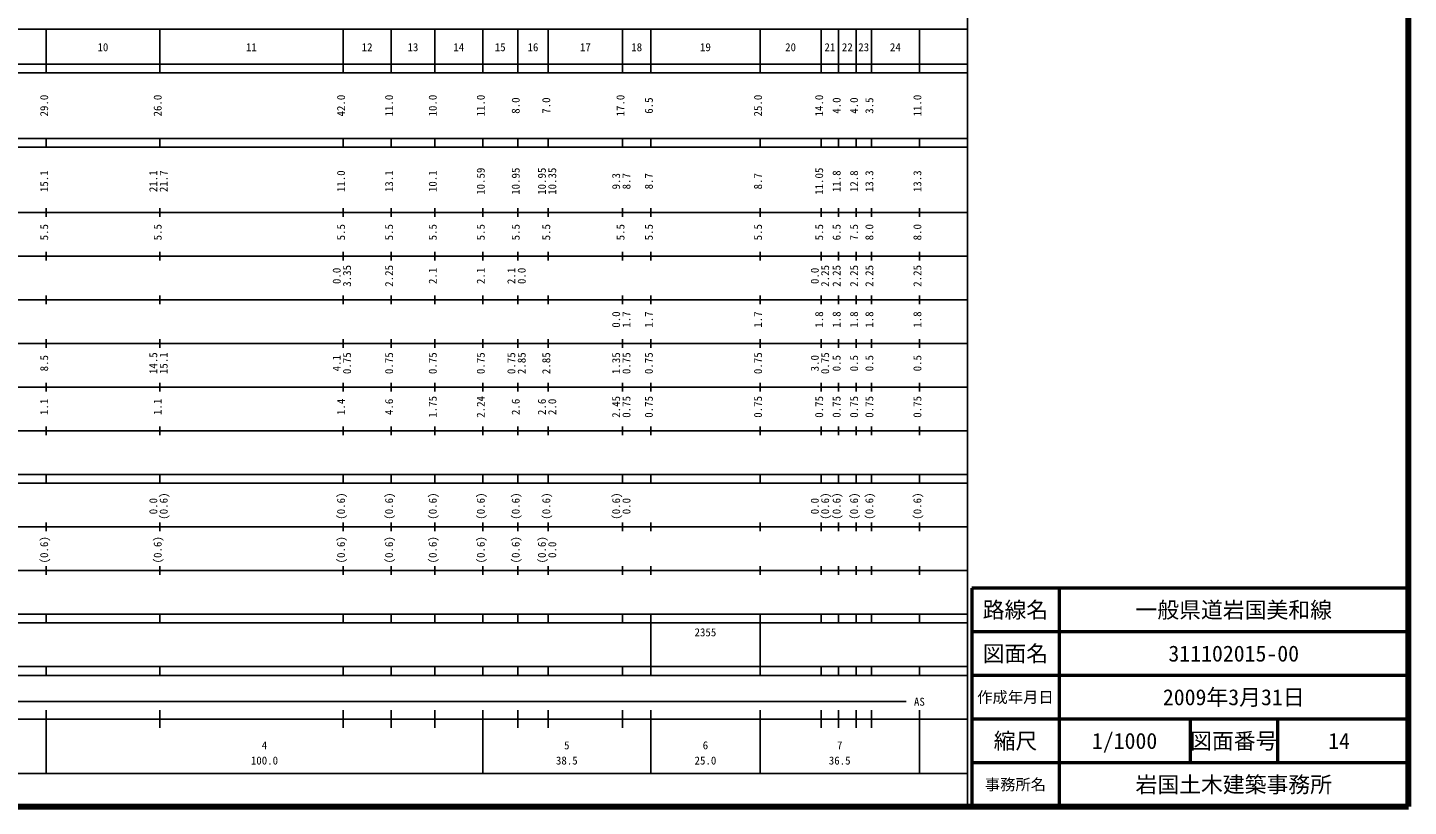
# Model space of a CAD drawing. Units: millimetres on the paper, enlarged 1000 times. Extents: x 16806 to 656806, y -100581 to 259419.
# Drawn here: x 340561 to 656806, y -100581 to 77776 of the extents above; entities that cross this region are included whole.
import ezdxf
from ezdxf.enums import TextEntityAlignment as Align

# ---------------------------------------------------------------- set-up
doc = ezdxf.new("R2010")
doc.units = ezdxf.units.MM
doc.header["$LTSCALE"] = 1000
for name, color, linetype, lineweight in [('M-TTL', 2, 'Continuous', 140), ('M-TTL-BAND', 7, 'Continuous', 25), ('M-TTL-FRAM', 2, 'Continuous', 50), ('M-TTL-LINE', 7, 'Continuous', 50)]:
    doc.layers.add(name, color=color, linetype=linetype, lineweight=lineweight)
doc.layers.add('M-TTL-TXT', color=7, linetype='Continuous')
doc.styles.add('ＭＳ ゴシック', font='')
doc.styles.get('ＭＳ ゴシック').set_extended_font_data('MS Gothic')

msp = doc.modelspace()

# ---------------------------------------------------------------- linework, layer by layer
at = {"layer": 'M-TTL'}
for p, q in [((656806, -100581), (656806, 259419)), ((16806, -100581), (656806, -100581))]:
    msp.add_line(p, q, dxfattribs=at)
at = {"layer": 'M-TTL-BAND'}
for p, q in [((555806, -100581), (555806, 249419)), ((44806, 77419), (555806, 77419)), ((344806, 67419), (344806, 77419)), ((370806, 67419), (370806, 77419)), ((412806, 67419), (412806, 77419)), ((423806, 67419), (423806, 77419)), ((433806, 67419), (433806, 77419)), ((444806, 67419), (444806, 77419)), ((452806, 67419), (452806, 77419)), ((459806, 67419), (459806, 77419)), ((476806, 67419), (476806, 77419)), ((483306, 67419), (483306, 77419)), ((508306, 67419), (508306, 77419)), ((522306, 67419), (522306, 77419)), ((526306, 67419), (526306, 77419)), ((530306, 67419), (530306, 77419)), ((533806, 67419), (533806, 77419)), ((544806, 67419), (544806, 77419)), ((16806, 69419), (555806, 69419)), ((16806, 67419), (555806, 67419)), ((16806, 52419), (555806, 52419)), ((344806, 50419), (344806, 52419)), ((370806, 50419), (370806, 52419)), ((412806, 50419), (412806, 52419)), ((423806, 50419), (423806, 52419)), ((433806, 50419), (433806, 52419)), ((444806, 50419), (444806, 52419)), ((452806, 50419), (452806, 52419)), ((459806, 50419), (459806, 52419)), ((476806, 50419), (476806, 52419)), ((483306, 50419), (483306, 52419)), ((508306, 50419), (508306, 52419)), ((522306, 50419), (522306, 52419)), ((526306, 50419), (526306, 52419)), ((530306, 50419), (530306, 52419)), ((533806, 50419), (533806, 52419)), ((544806, 50419), (544806, 52419)), ((16806, 50419), (555806, 50419)), ((16806, 35419), (555806, 35419)), ((344806, 34419), (344806, 36419)), ((370806, 34419), (370806, 36419)), ((412806, 34419), (412806, 36419)), ((423806, 34419), (423806, 36419)), ((433806, 34419), (433806, 36419)), ((444806, 34419), (444806, 36419)), ((452806, 34419), (452806, 36419)), ((459806, 34419), (459806, 36419)), ((476806, 34419), (476806, 36419)), ((483306, 34419), (483306, 36419)), ((508306, 34419), (508306, 36419)), ((522306, 34419), (522306, 36419)), ((526306, 34419), (526306, 36419)), ((530306, 34419), (530306, 36419)), ((533806, 34419), (533806, 36419)), ((544806, 34419), (544806, 36419)), ((22806, 25419), (555806, 25419)), ((344806, 24419), (344806, 26419)), ((370806, 24419), (370806, 26419)), ((412806, 24419), (412806, 26419)), ((423806, 24419), (423806, 26419)), ((433806, 24419), (433806, 26419)), ((444806, 24419), (444806, 26419)), ((452806, 24419), (452806, 26419)), ((459806, 24419), (459806, 26419)), ((476806, 24419), (476806, 26419)), ((483306, 24419), (483306, 26419)), ((508306, 24419), (508306, 26419)), ((522306, 24419), (522306, 26419)), ((526306, 24419), (526306, 26419)), ((530306, 24419), (530306, 26419)), ((533806, 24419), (533806, 26419)), ((544806, 24419), (544806, 26419)), ((344806, 14419), (344806, 16419)), ((370806, 14419), (370806, 16419)), ((412806, 14419), (412806, 16419)), ((423806, 14419), (423806, 16419)), ((433806, 14419), (433806, 16419)), ((444806, 14419), (444806, 16419)), ((452806, 14419), (452806, 16419)), ((459806, 14419), (459806, 16419)), ((476806, 14419), (476806, 16419)), ((483306, 14419), (483306, 16419)), ((508306, 14419), (508306, 16419)), ((522306, 14419), (522306, 16419)), ((526306, 14419), (526306, 16419)), ((530306, 14419), (530306, 16419)), ((533806, 14419), (533806, 16419)), ((544806, 14419), (544806, 16419)), ((28806, 15419), (555806, 15419)), ((344806, 4419), (344806, 6419)), ((370806, 4419), (370806, 6419)), ((412806, 4419), (412806, 6419)), ((423806, 4419), (423806, 6419)), ((433806, 4419), (433806, 6419)), ((444806, 4419), (444806, 6419)), ((452806, 4419), (452806, 6419)), ((459806, 4419), (459806, 6419)), ((476806, 4419), (476806, 6419)), ((483306, 4419), (483306, 6419)), ((508306, 4419), (508306, 6419)), ((522306, 4419), (522306, 6419)), ((526306, 4419), (526306, 6419)), ((530306, 4419), (530306, 6419)), ((533806, 4419), (533806, 6419)), ((544806, 4419), (544806, 6419)), ((22806, 5419), (555806, 5419)), ((28806, -4581), (555806, -4581)), ((344806, -5581), (344806, -3581)), ((370806, -5581), (370806, -3581)), ((412806, -5581), (412806, -3581)), ((423806, -5581), (423806, -3581)), ((433806, -5581), (433806, -3581)), ((444806, -5581), (444806, -3581)), ((452806, -5581), (452806, -3581)), ((459806, -5581), (459806, -3581)), ((476806, -5581), (476806, -3581)), ((483306, -5581), (483306, -3581)), ((508306, -5581), (508306, -3581)), ((522306, -5581), (522306, -3581)), ((526306, -5581), (526306, -3581)), ((530306, -5581), (530306, -3581)), ((533806, -5581), (533806, -3581)), ((544806, -5581), (544806, -3581)), ((33556, -14581), (555806, -14581)), ((344806, -15581), (344806, -13581)), ((370806, -15581), (370806, -13581)), ((412806, -15581), (412806, -13581)), ((423806, -15581), (423806, -13581)), ((433806, -15581), (433806, -13581)), ((444806, -15581), (444806, -13581)), ((452806, -15581), (452806, -13581)), ((459806, -15581), (459806, -13581)), ((476806, -15581), (476806, -13581)), ((483306, -15581), (483306, -13581)), ((508306, -15581), (508306, -13581)), ((522306, -15581), (522306, -13581)), ((526306, -15581), (526306, -13581)), ((530306, -15581), (530306, -13581)), ((533806, -15581), (533806, -13581)), ((544806, -15581), (544806, -13581)), ((33556, -24581), (555806, -24581)), ((344806, -26581), (344806, -24581)), ((370806, -26581), (370806, -24581)), ((412806, -26581), (412806, -24581)), ((423806, -26581), (423806, -24581)), ((433806, -26581), (433806, -24581)), ((444806, -26581), (444806, -24581)), ((452806, -26581), (452806, -24581)), ((459806, -26581), (459806, -24581)), ((476806, -26581), (476806, -24581)), ((483306, -26581), (483306, -24581)), ((508306, -26581), (508306, -24581)), ((522306, -26581), (522306, -24581)), ((526306, -26581), (526306, -24581)), ((530306, -26581), (530306, -24581)), ((533806, -26581), (533806, -24581)), ((544806, -26581), (544806, -24581)), ((16806, -26581), (555806, -26581)), ((25806, -36581), (555806, -36581)), ((344806, -37581), (344806, -35581)), ((370806, -37581), (370806, -35581)), ((412806, -37581), (412806, -35581)), ((423806, -37581), (423806, -35581)), ((433806, -37581), (433806, -35581)), ((444806, -37581), (444806, -35581)), ((452806, -37581), (452806, -35581)), ((459806, -37581), (459806, -35581)), ((476806, -37581), (476806, -35581)), ((483306, -37581), (483306, -35581)), ((508306, -37581), (508306, -35581)), ((522306, -37581), (522306, -35581)), ((526306, -37581), (526306, -35581)), ((530306, -37581), (530306, -35581)), ((533806, -37581), (533806, -35581)), ((544806, -37581), (544806, -35581)), ((16806, -46581), (555806, -46581)), ((344806, -47581), (344806, -45581)), ((370806, -47581), (370806, -45581)), ((412806, -47581), (412806, -45581)), ((423806, -47581), (423806, -45581)), ((433806, -47581), (433806, -45581)), ((444806, -47581), (444806, -45581)), ((452806, -47581), (452806, -45581)), ((459806, -47581), (459806, -45581)), ((476806, -47581), (476806, -45581)), ((483306, -47581), (483306, -45581)), ((508306, -47581), (508306, -45581)), ((522306, -47581), (522306, -45581)), ((526306, -47581), (526306, -45581)), ((530306, -47581), (530306, -45581)), ((533806, -47581), (533806, -45581)), ((544806, -47581), (544806, -45581)), ((16806, -56581), (555806, -56581)), ((344806, -58581), (344806, -56581)), ((370806, -58581), (370806, -56581)), ((412806, -58581), (412806, -56581)), ((423806, -58581), (423806, -56581)), ((433806, -58581), (433806, -56581)), ((444806, -58581), (444806, -56581)), ((452806, -58581), (452806, -56581)), ((459806, -58581), (459806, -56581)), ((476806, -58581), (476806, -56581)), ((483306, -58581), (483306, -56581)), ((508306, -58581), (508306, -56581)), ((522306, -58581), (522306, -56581)), ((526306, -58581), (526306, -56581)), ((530306, -58581), (530306, -56581)), ((533806, -58581), (533806, -56581)), ((544806, -58581), (544806, -56581)), ((32056, -58581), (555806, -58581)), ((483306, -68581), (483306, -58581)), ((508306, -68581), (508306, -58581)), ((32056, -68581), (555806, -68581)), ((344806, -70581), (344806, -68581)), ((370806, -70581), (370806, -68581)), ((412806, -70581), (412806, -68581)), ((423806, -70581), (423806, -68581)), ((433806, -70581), (433806, -68581)), ((444806, -70581), (444806, -68581)), ((452806, -70581), (452806, -68581)), ((459806, -70581), (459806, -68581)), ((476806, -70581), (476806, -68581)), ((483306, -70581), (483306, -68581)), ((508306, -70581), (508306, -68581)), ((522306, -70581), (522306, -68581)), ((526306, -70581), (526306, -68581)), ((530306, -70581), (530306, -68581)), ((533806, -70581), (533806, -68581)), ((544806, -70581), (544806, -68581)), ((16806, -70581), (555806, -70581)), ((47806, -76581), (541806, -76581)), ((344806, -93081), (344806, -78581)), ((370806, -82581), (370806, -78581)), ((412806, -82581), (412806, -78581)), ((423806, -82581), (423806, -78581)), ((433806, -82581), (433806, -78581)), ((444806, -93081), (444806, -78581)), ((452806, -82581), (452806, -78581)), ((459806, -82581), (459806, -78581)), ((476806, -82581), (476806, -78581)), ((483306, -93081), (483306, -78581)), ((508306, -93081), (508306, -78581)), ((522306, -82581), (522306, -78581)), ((526306, -82581), (526306, -78581)), ((530306, -82581), (530306, -78581)), ((533806, -82581), (533806, -78581)), ((544806, -93081), (544806, -78581)), ((16806, -80581), (555806, -80581)), ((44806, -93081), (555806, -93081))]:
    msp.add_line(p, q, dxfattribs=at)
at = {"layer": 'M-TTL-FRAM'}
for p, q in [((656806, -50581), (556806, -50581)), ((556806, -50581), (556806, -100581))]:
    msp.add_line(p, q, dxfattribs=at)
at = {"layer": 'M-TTL-LINE'}
for p, q in [((576806, -50581), (576806, -100581)), ((656806, -60581), (556806, -60581)), ((656806, -70581), (556806, -70581)), ((656806, -80581), (556806, -80581)), ((606806, -80581), (606806, -83081)), ((626806, -80581), (626806, -83081)), ((606806, -83081), (606806, -88081)), ((626806, -83081), (626806, -88081)), ((606806, -88081), (606806, -90581)), ((626806, -88081), (626806, -90581)), ((656806, -90581), (556806, -90581))]:
    msp.add_line(p, q, dxfattribs=at)

# ---------------------------------------------------------------- texts
at = {"layer": 'M-TTL-BAND', "style": 'ＭＳ ゴシック'}
for s, p in [('10', (357806, 71824)), ('11', (391806, 71824)), ('12', (418306, 71824)), ('13', (428806, 71824)), ('14', (439306, 71824)), ('15', (448806, 71824)), ('16', (456306, 71824)), ('17', (468306, 71824)), ('18', (480056, 71824)), ('19', (495806, 71824)), ('20', (515306, 71824)), ('21', (524306, 71824)), ('22', (528306, 71824)), ('23', (532056, 71824)), ('24', (539306, 71824)), ('AS', (544806, -78081)), ('4', (394806, -88058)), ('5', (464056, -88058)), ('6', (495806, -88058)), ('7', (526556, -88058)), ('100.0', (394806, -91548)), ('38.5', (464056, -91548)), ('25.0', (495806, -91548)), ('36.5', (526556, -91548))]:
    msp.add_text(s, height=1833, dxfattribs=at).set_placement(p, align=Align.BOTTOM_CENTER)
for s, p in [('29.0', (345806, 59919)), ('26.0', (371806, 59919)), ('42.0', (413806, 59919)), ('11.0', (424806, 59919)), ('10.0', (434806, 59919)), ('11.0', (445806, 59919)), ('8.0', (453806, 59919)), ('7.0', (460806, 59919)), ('17.0', (477806, 59919)), ('6.5', (484306, 59919)), ('25.0', (509306, 59919)), ('14.0', (523306, 59919)), ('4.0', (527306, 59919)), ('4.0', (531306, 59919)), ('3.5', (534806, 59919)), ('11.0', (545806, 59919)), ('15.1', (345806, 42593)), ('21.1', (370806, 42593)), ('21.7', (373176, 42593)), ('11.0', (413806, 42593)), ('13.1', (424806, 42593)), ('10.1', (434806, 42593)), ('10.59', (445806, 42593)), ('10.95', (453806, 42593)), ('10.95', (459806, 42593)), ('10.35', (462176, 42593)), ('9.3', (476806, 42593)), ('8.7', (479176, 42593)), ('8.7', (484306, 42593)), ('8.7', (509306, 42593)), ('11.05', (523306, 42593)), ('11.8', (527306, 42593)), ('12.8', (531306, 42593)), ('13.3', (534806, 42593)), ('13.3', (545806, 42593)), ('5.5', (345806, 30919)), ('5.5', (371806, 30919)), ('5.5', (413806, 30919)), ('5.5', (424806, 30919)), ('5.5', (434806, 30919)), ('5.5', (445806, 30919)), ('5.5', (453806, 30919)), ('5.5', (460806, 30919)), ('5.5', (477806, 30919)), ('5.5', (484306, 30919)), ('5.5', (509306, 30919)), ('5.5', (523306, 30919)), ('6.5', (527306, 30919)), ('7.5', (531306, 30919)), ('8.0', (534806, 30919)), ('8.0', (545806, 30919)), ('0.0', (412806, 20919)), ('3.35', (415176, 20919)), ('2.25', (424806, 20919)), ('2.1', (434806, 20919)), ('2.1', (445806, 20919)), ('2.1', (452806, 20919)), ('0.0', (455176, 20919)), ('0.0', (522306, 20919)), ('2.25', (524676, 20919)), ('2.25', (527306, 20919)), ('2.25', (531306, 20919)), ('2.25', (534806, 20919)), ('2.25', (545806, 20919)), ('0.0', (476806, 10919)), ('1.7', (479176, 10919)), ('1.7', (484306, 10919)), ('1.7', (509306, 10919)), ('1.8', (523306, 10919)), ('1.8', (527306, 10919)), ('1.8', (531306, 10919)), ('1.8', (534806, 10919)), ('1.8', (545806, 10919)), ('14.5', (370806, 919)), ('15.1', (373176, 919)), ('0.75', (415176, 919)), ('0.75', (424806, 919)), ('0.75', (434806, 919)), ('0.75', (445806, 919)), ('0.75', (452806, 919)), ('2.85', (455176, 919)), ('2.85', (460806, 919)), ('1.35', (476806, 919)), ('0.75', (479176, 919)), ('0.75', (484306, 919)), ('0.75', (509306, 919)), ('0.75', (524676, 919)), ('8.5', (345806, 919)), ('4.1', (412806, 919)), ('3.0', (522306, 919)), ('0.5', (527306, 919)), ('0.5', (531306, 919)), ('0.5', (534806, 919)), ('0.5', (545806, 919)), ('1.1', (345806, -9081)), ('1.1', (371806, -9081)), ('1.4', (413806, -9081)), ('4.6', (424806, -9081)), ('1.75', (434806, -9081)), ('2.24', (445806, -9081)), ('2.6', (453806, -9081)), ('2.6', (459806, -9081)), ('2.0', (462176, -9081)), ('2.45', (476806, -9081)), ('0.75', (479176, -9081)), ('0.75', (484306, -9081)), ('0.75', (509306, -9081)), ('0.75', (523306, -9081)), ('0.75', (527306, -9081)), ('0.75', (531306, -9081)), ('0.75', (534806, -9081)), ('0.75', (545806, -9081)), ('0.0', (370806, -31817)), ('(0.6)', (373176, -31817)), ('(0.6)', (413806, -31817)), ('(0.6)', (424806, -31817)), ('(0.6)', (434806, -31817)), ('(0.6)', (445806, -31817)), ('(0.6)', (453806, -31817)), ('(0.6)', (460806, -31817)), ('(0.6)', (476806, -31817)), ('0.0', (479176, -31817)), ('0.0', (522306, -31817)), ('(0.6)', (524676, -31817)), ('(0.6)', (527306, -31817)), ('(0.6)', (531306, -31817)), ('(0.6)', (534806, -31817)), ('(0.6)', (545806, -31817)), ('(0.6)', (345806, -41817)), ('(0.6)', (371806, -41817)), ('(0.6)', (413806, -41817)), ('(0.6)', (424806, -41817)), ('(0.6)', (434806, -41817)), ('(0.6)', (445806, -41817)), ('(0.6)', (453806, -41817)), ('(0.6)', (459806, -41817)), ('0.0', (462176, -41817))]:
    msp.add_text(s, height=1833, rotation=90, dxfattribs=at).set_placement(p, align=Align.BOTTOM_CENTER)
msp.add_text('2355', height=1833, dxfattribs=at).set_placement((493306, -62176), align=Align.BOTTOM_LEFT)
at = {"layer": 'M-TTL-TXT', "style": 'ＭＳ ゴシック'}
for s, height, p in [('路線名', 3666, (566806, -55581)), ('路線名', 3666, (566806, -55581)), ('一般県道岩国美和線', 3666, (616806, -55581)), ('図面名', 3666, (566806, -65581)), ('図面名', 3666, (566806, -65581)), ('311102015-00', 3666, (616806, -65581)), ('作成年月日', 2566, (566806, -75581)), ('作成年月日', 2566, (566806, -75581)), ('2009年3月31日', 3666, (616806, -75581)), ('縮尺', 3666, (566806, -85581)), ('縮尺', 3666, (566806, -85581)), ('1/1000', 3666, (591806, -85581)), ('図面番号', 3666, (616806, -85581)), ('図面番号', 3666, (616806, -85581)), ('14', 3666, (640931, -85581)), ('事務所名', 2566, (566806, -95581)), ('事務所名', 2566, (566806, -95581)), ('岩国土木建築事務所', 3666, (616806, -95581))]:
    msp.add_text(s, height=height, dxfattribs=at).set_placement(p, align=Align.MIDDLE_CENTER)

doc.saveas('drawing.dxf')
